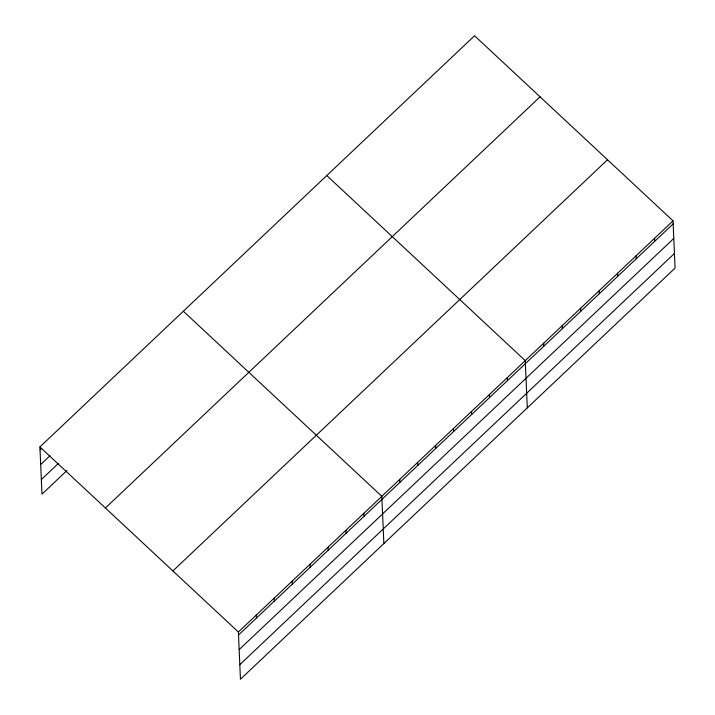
<?xml version="1.0" encoding="UTF-8"?>
<svg xmlns="http://www.w3.org/2000/svg" width="715" height="715" viewBox="0 0 715 715"><rect width="100%" height="100%" fill="white"/><g stroke="black" fill="none" stroke-linecap="round" stroke-linejoin="round"><path stroke-width="1.07" d="M39.915 446.929L474.554 35.75L673.021 220.837L675.085 268.071L240.446 679.25L238.39 632.015L39.915 446.929L41.979 494.163L66.924 470.559M40.049 449.932L41.604 448.457M40.684 464.527L50.041 455.678M41.345 479.568L58.487 463.338M105.409 508.007L540.048 96.829M172.896 570.936L607.527 159.758M238.39 632.015L673.021 220.837M238.515 635.027L673.155 223.849M239.159 649.622L673.789 238.444M239.811 664.655L674.442 253.476M326.773 175.55L525.248 360.637L527.304 407.872M183.344 311.24L381.819 496.326L383.875 543.561M654.547 238.318L654.681 241.321M636.073 255.791L636.207 258.794M617.608 273.264L617.733 276.276M599.134 290.737L599.268 293.749M580.66 308.219L580.795 311.222M562.187 325.691L562.321 328.694M543.713 343.164L543.847 346.176M507.319 377.6L507.444 380.612M489.391 394.564L489.516 397.567M471.462 411.527L471.587 414.53M453.533 428.482L453.659 431.494M435.605 445.445L435.73 448.457M417.676 462.408L417.801 465.411M399.748 479.363L399.873 482.375M363.89 513.29L364.015 516.293M345.962 530.253L346.087 533.256M328.033 547.207L328.158 550.219M310.104 564.171L310.23 567.183M292.176 581.134L292.301 584.137M274.247 598.098L274.372 601.101M256.319 615.052L256.444 618.064"/></g></svg>
